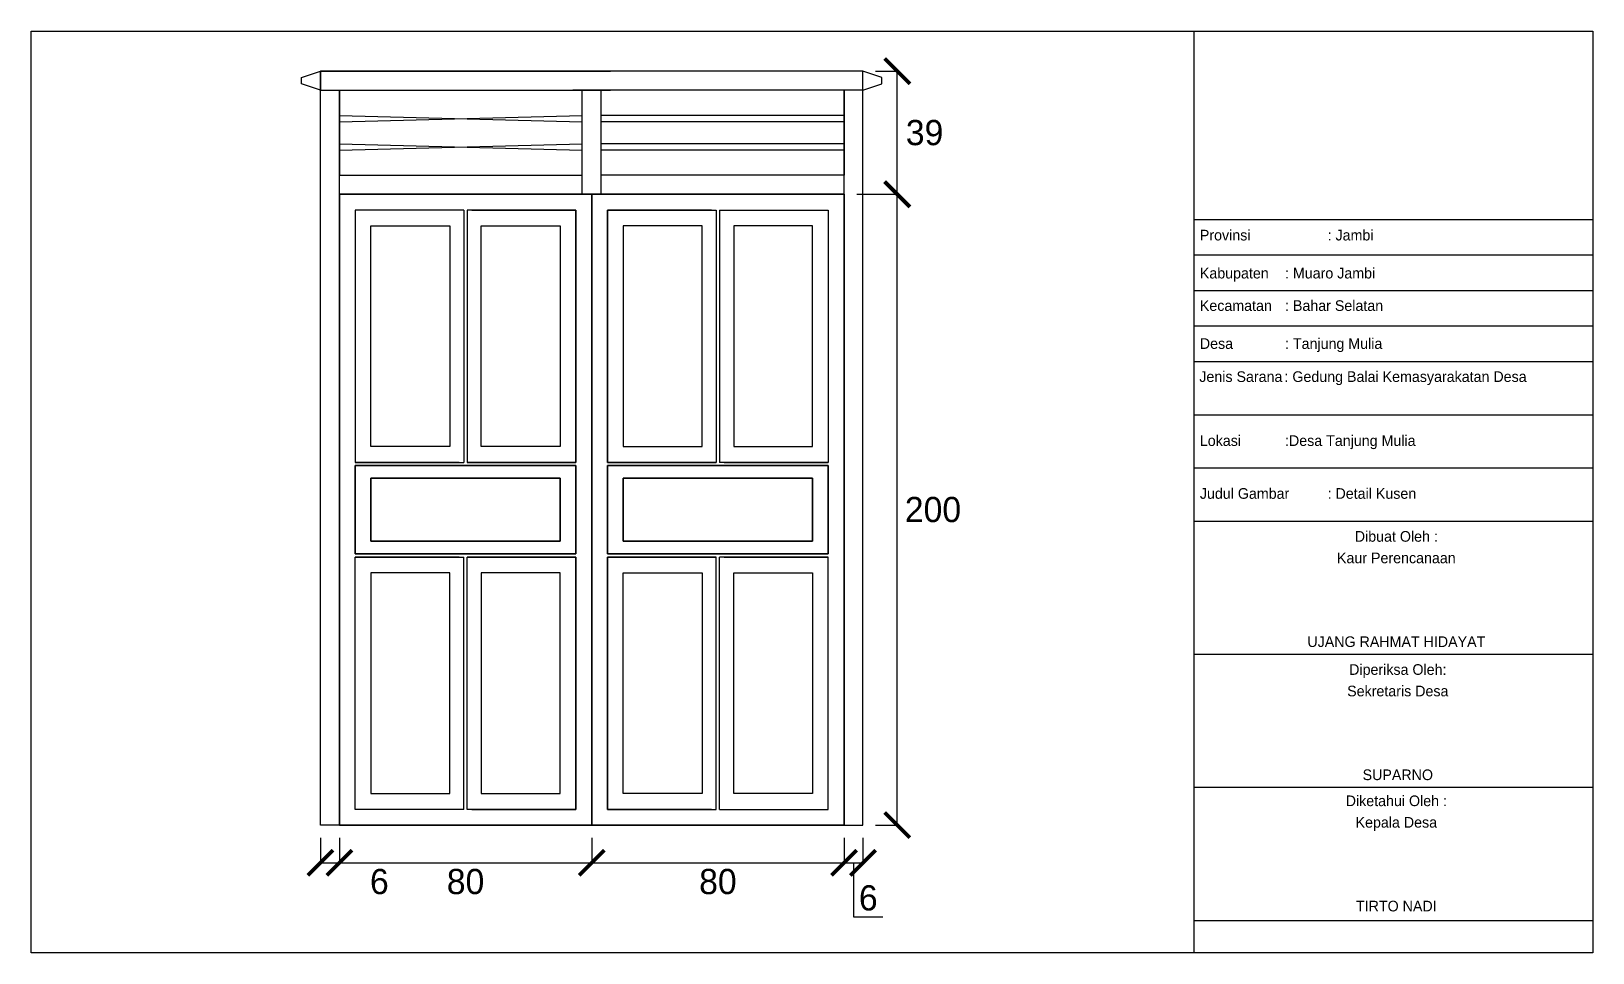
# Model space of a CAD drawing. Header units: inches. Extents: x -108 to 13185, y -10150 to 372.
# Drawn here: x 4080.7 to 4575.7, y -9522.7 to -9230.6 of the extents above; entities that cross this region are included whole.
import ezdxf

# ---------------------------------------------------------------- set-up
doc = ezdxf.new("R2010")
doc.units = ezdxf.units.IN
doc.header["$MEASUREMENT"] = 0
doc.header["$PDMODE"] = 3
doc.dimstyles.new('Kusen', dxfattribs={"dimtxt": 8, "dimasz": 8, "dimexe": 0.18, "dimexo": 4, "dimgap": 2, "dimtad": 2, "dimtih": 1, "dimtoh": 1, "dimdec": 0, "dimzin": 0, "dimdsep": 46, "dimtxsty": 'Standard', "dimblk": 'ARCHTICK', "dimcen": 0.09, "dimadec": 0, "dimazin": 0, "dimtfac": 1, "dimtdec": 0, "dimtofl": 0, "dimtmove": 0, "dimatfit": 3, "dimfxl": 1, "dimtolj": 1, "dimtzin": 0, "dimarcsym": 0})

# ---------------------------------------------------------------- blocks, each defined once
blk = doc.blocks.new('_ArchTick')
at = {"color": 0, "linetype": 'ByBlock', "const_width": 0.15}
blk.add_lwpolyline([(-0.5, -0.5), (0.5, 0.5)], dxfattribs=at)
blk = doc.blocks.new('*D37')
at = {"color": 0, "lineweight": -2}
for p, q in [((4172.37, -9486.27), (4172.37, -9494.38)), ((4178.37, -9486.27), (4178.37, -9494.38)), ((4172.37, -9494.2), (4178.37, -9494.2)), ((4178.37, -9494.2), (4195.71, -9494.2))]:
    blk.add_line(p, q, dxfattribs=at)
at = {"layer": 'Defpoints', "color": 0}
for p in [(4172.37, -9482.27), (4178.37, -9482.27), (4178.37, -9494.2)]:
    blk.add_point(p, dxfattribs=at)
at = {"color": 0, "lineweight": -2, "xscale": 8, "yscale": 8, "zscale": 8, "rotation": 180}
blk.add_blockref('_ArchTick', (4172.37, -9494.2), dxfattribs=at)
at = {"color": 0, "lineweight": -2, "xscale": 8, "yscale": 8, "zscale": 8}
blk.add_blockref('_ArchTick', (4178.37, -9494.2), dxfattribs=at)
at = {"color": 0, "insert": (4191.04, -9500.2), "char_height": 8, "attachment_point": 5}
blk.add_mtext('\\A1;6', dxfattribs=at)
blk = doc.blocks.new('*D38')
at = {"color": 0, "lineweight": -2}
for p, q in [((4178.37, -9486.27), (4178.37, -9494.38)), ((4258.37, -9486.27), (4258.37, -9494.38)), ((4178.37, -9494.2), (4258.37, -9494.2))]:
    blk.add_line(p, q, dxfattribs=at)
at = {"layer": 'Defpoints', "color": 0}
for p in [(4178.37, -9482.27), (4258.37, -9482.27), (4258.37, -9494.2)]:
    blk.add_point(p, dxfattribs=at)
at = {"color": 0, "lineweight": -2, "xscale": 8, "yscale": 8, "zscale": 8, "rotation": 180}
blk.add_blockref('_ArchTick', (4178.37, -9494.2), dxfattribs=at)
at = {"color": 0, "lineweight": -2, "xscale": 8, "yscale": 8, "zscale": 8}
blk.add_blockref('_ArchTick', (4258.37, -9494.2), dxfattribs=at)
at = {"color": 0, "insert": (4218.37, -9500.2), "char_height": 8, "attachment_point": 5}
blk.add_mtext('\\A1;80', dxfattribs=at)
blk = doc.blocks.new('*D39')
at = {"color": 0, "lineweight": -2}
for p, q in [((4258.37, -9486.27), (4258.37, -9494.38)), ((4338.37, -9486.27), (4338.37, -9494.38)), ((4258.37, -9494.2), (4338.37, -9494.2))]:
    blk.add_line(p, q, dxfattribs=at)
at = {"layer": 'Defpoints', "color": 0}
for p in [(4258.37, -9482.27), (4338.37, -9482.27), (4338.37, -9494.2)]:
    blk.add_point(p, dxfattribs=at)
at = {"color": 0, "lineweight": -2, "xscale": 8, "yscale": 8, "zscale": 8, "rotation": 180}
blk.add_blockref('_ArchTick', (4258.37, -9494.2), dxfattribs=at)
at = {"color": 0, "lineweight": -2, "xscale": 8, "yscale": 8, "zscale": 8}
blk.add_blockref('_ArchTick', (4338.37, -9494.2), dxfattribs=at)
at = {"color": 0, "insert": (4298.37, -9500.2), "char_height": 8, "attachment_point": 5}
blk.add_mtext('\\A1;80', dxfattribs=at)
blk = doc.blocks.new('*D40')
at = {"color": 0, "lineweight": -2}
for p, q in [((4338.37, -9486.27), (4338.37, -9494.38)), ((4344.37, -9486.27), (4344.37, -9494.38)), ((4338.37, -9494.2), (4344.37, -9494.2)), ((4341.37, -9494.2), (4341.37, -9511.38)), ((4341.37, -9511.38), (4350.71, -9511.38))]:
    blk.add_line(p, q, dxfattribs=at)
at = {"layer": 'Defpoints', "color": 0}
for p in [(4338.37, -9482.27), (4344.37, -9482.27), (4344.37, -9494.2)]:
    blk.add_point(p, dxfattribs=at)
at = {"color": 0, "lineweight": -2, "xscale": 8, "yscale": 8, "zscale": 8, "rotation": 180}
blk.add_blockref('_ArchTick', (4338.37, -9494.2), dxfattribs=at)
at = {"color": 0, "lineweight": -2, "xscale": 8, "yscale": 8, "zscale": 8}
blk.add_blockref('_ArchTick', (4344.37, -9494.2), dxfattribs=at)
at = {"color": 0, "insert": (4346.04, -9505.38), "char_height": 8, "attachment_point": 5}
blk.add_mtext('\\A1;6', dxfattribs=at)
blk = doc.blocks.new('*D41')
at = {"color": 0, "lineweight": -2}
for p, q in [((4342.37, -9282.27), (4355.41, -9282.27)), ((4355.23, -9482.27), (4355.23, -9282.27)), ((4348.37, -9482.27), (4355.41, -9482.27))]:
    blk.add_line(p, q, dxfattribs=at)
at = {"layer": 'Defpoints', "color": 0}
for p in [(4338.37, -9282.27), (4355.23, -9282.27), (4344.37, -9482.27)]:
    blk.add_point(p, dxfattribs=at)
at = {"color": 0, "lineweight": -2, "xscale": 8, "yscale": 8, "zscale": 8}
for p, rotation in [((4355.23, -9282.27), 90), ((4355.23, -9482.27), 270)]:
    blk.add_blockref('_ArchTick', p, dxfattribs=dict(at, rotation=rotation))
at = {"color": 0, "insert": (4366.56, -9382.27), "char_height": 8, "attachment_point": 5}
blk.add_mtext('\\A1;200', dxfattribs=at)
blk = doc.blocks.new('*D42')
at = {"color": 0, "lineweight": -2}
for p, q in [((4348.37, -9243.27), (4355.41, -9243.27)), ((4355.23, -9282.27), (4355.23, -9243.27)), ((4342.37, -9282.27), (4355.41, -9282.27))]:
    blk.add_line(p, q, dxfattribs=at)
at = {"layer": 'Defpoints', "color": 0}
for p in [(4344.37, -9243.27), (4355.23, -9243.27), (4338.37, -9282.27)]:
    blk.add_point(p, dxfattribs=at)
at = {"color": 0, "lineweight": -2, "xscale": 8, "yscale": 8, "zscale": 8}
for p, rotation in [((4355.23, -9243.27), 90), ((4355.23, -9282.27), 270)]:
    blk.add_blockref('_ArchTick', p, dxfattribs=dict(at, rotation=rotation))
at = {"color": 0, "insert": (4363.9, -9262.77), "char_height": 8, "attachment_point": 5}
blk.add_mtext('\\A1;39', dxfattribs=at)

msp = doc.modelspace()

# ---------------------------------------------------------------- linework, layer by layer
for p, q in [((4080.67, -9230.59), (4575.74, -9230.59)), ((4080.67, -9522.73), (4080.67, -9230.59)), ((4449.21, -9230.59), (4449.21, -9522.73)), ((4575.74, -9230.59), (4575.74, -9522.73)), ((4166.37, -9245.27), (4172.37, -9243.27)), ((4166.37, -9247.27), (4166.37, -9245.27)), ((4172.37, -9249.27), (4166.37, -9247.27)), ((4344.37, -9243.27), (4172.37, -9243.27)), ((4172.37, -9482.27), (4172.37, -9243.27)), ((4172.37, -9243.27), (4264.37, -9243.27)), ((4172.37, -9243.27), (4172.37, -9249.27)), ((4344.37, -9482.27), (4344.37, -9243.27)), ((4350.37, -9245.27), (4344.37, -9243.27)), ((4344.37, -9249.27), (4350.37, -9247.27)), ((4350.37, -9247.27), (4350.37, -9245.27)), ((4172.37, -9249.27), (4264.37, -9249.27)), ((4178.37, -9282.27), (4178.37, -9249.27)), ((4178.37, -9249.27), (4178.37, -9276.27)), ((4344.37, -9249.27), (4252.37, -9249.27)), ((4255.37, -9282.27), (4255.37, -9249.27)), ((4261.37, -9282.27), (4261.37, -9249.27)), ((4338.37, -9282.27), (4338.37, -9249.27)), ((4338.37, -9249.27), (4338.37, -9276.27)), ((4178.37, -9257.27), (4255.37, -9259.27)), ((4178.37, -9259.27), (4255.37, -9257.27)), ((4338.37, -9257.27), (4261.37, -9257.27)), ((4338.37, -9259.27), (4261.37, -9259.27)), ((4178.37, -9266.27), (4255.37, -9268.27)), ((4178.37, -9268.27), (4255.37, -9266.27)), ((4338.37, -9266.27), (4261.37, -9266.27)), ((4338.37, -9268.27), (4261.37, -9268.27)), ((4178.37, -9276.27), (4255.37, -9276.27)), ((4338.37, -9276.27), (4261.37, -9276.27)), ((4178.37, -9282.27), (4178.37, -9482.27)), ((4178.37, -9482.27), (4178.37, -9282.27)), ((4178.37, -9482.27), (4178.37, -9282.27)), ((4178.37, -9282.27), (4178.37, -9482.27)), ((4178.37, -9482.27), (4178.37, -9282.27)), ((4178.37, -9282.27), (4258.37, -9282.27)), ((4258.37, -9282.27), (4252.37, -9282.27)), ((4258.37, -9482.27), (4258.37, -9282.27)), ((4258.37, -9282.27), (4338.37, -9282.27)), ((4338.37, -9282.27), (4258.37, -9282.27)), ((4258.37, -9282.27), (4258.37, -9482.27)), ((4258.37, -9282.27), (4258.37, -9482.27)), ((4258.37, -9482.27), (4258.37, -9282.27)), ((4338.37, -9282.27), (4258.37, -9282.27)), ((4258.37, -9282.27), (4258.37, -9482.27)), ((4258.37, -9482.27), (4258.37, -9282.27)), ((4258.37, -9282.27), (4258.37, -9482.27)), ((4258.37, -9282.27), (4258.37, -9482.27)), ((4258.37, -9482.27), (4258.37, -9282.27)), ((4258.37, -9282.27), (4258.37, -9482.27)), ((4338.37, -9282.27), (4338.37, -9482.27)), ((4338.37, -9482.27), (4338.37, -9282.27)), ((4338.37, -9482.27), (4338.37, -9282.27)), ((4338.37, -9282.27), (4338.37, -9482.27)), ((4338.37, -9482.27), (4338.37, -9282.27)), ((4217.87, -9287.27), (4183.37, -9287.27)), ((4183.37, -9287.27), (4183.37, -9367.27)), ((4217.87, -9287.27), (4217.87, -9367.27)), ((4253.37, -9287.27), (4218.87, -9287.27)), ((4218.87, -9287.27), (4218.87, -9367.27)), ((4220.37, -9287.27), (4253.37, -9287.27)), ((4253.37, -9287.27), (4253.37, -9367.27)), ((4253.37, -9367.27), (4253.37, -9287.27)), ((4296.37, -9287.27), (4263.37, -9287.27)), ((4263.37, -9287.27), (4263.37, -9367.27)), ((4263.37, -9367.27), (4263.37, -9287.27)), ((4263.37, -9287.27), (4297.87, -9287.27)), ((4297.87, -9287.27), (4297.87, -9367.27)), ((4298.87, -9287.27), (4333.37, -9287.27)), ((4298.87, -9287.27), (4298.87, -9367.27)), ((4333.37, -9287.27), (4333.37, -9367.27)), ((4449.21, -9290.27), (4575.74, -9290.27)), ((4449.21, -9301.52), (4575.74, -9301.52)), ((4449.21, -9312.77), (4575.74, -9312.77)), ((4449.21, -9324.02), (4575.74, -9324.02)), ((4449.21, -9335.27), (4575.74, -9335.27)), ((4449.21, -9352.15), (4575.74, -9352.15)), ((4183.37, -9367.27), (4217.87, -9367.27)), ((4183.37, -9367.27), (4216.37, -9367.27)), ((4216.37, -9367.27), (4183.37, -9367.27)), ((4253.37, -9368.27), (4183.37, -9368.27)), ((4183.37, -9368.27), (4183.37, -9396.27)), ((4183.37, -9368.27), (4253.37, -9368.27)), ((4183.37, -9396.27), (4183.37, -9368.27)), ((4218.87, -9367.27), (4253.37, -9367.27)), ((4253.37, -9367.27), (4218.87, -9367.27)), ((4220.37, -9367.27), (4253.37, -9367.27)), ((4253.37, -9367.27), (4220.37, -9367.27)), ((4253.37, -9396.27), (4253.37, -9368.27)), ((4253.37, -9368.27), (4253.37, -9396.27)), ((4297.87, -9367.27), (4263.37, -9367.27)), ((4263.37, -9367.27), (4297.87, -9367.27)), ((4296.37, -9367.27), (4263.37, -9367.27)), ((4263.37, -9367.27), (4296.37, -9367.27)), ((4263.37, -9396.27), (4263.37, -9368.27)), ((4263.37, -9368.27), (4333.37, -9368.27)), ((4333.37, -9368.27), (4263.37, -9368.27)), ((4263.37, -9368.27), (4263.37, -9396.27)), ((4333.37, -9367.27), (4298.87, -9367.27)), ((4333.37, -9367.27), (4300.37, -9367.27)), ((4300.37, -9367.27), (4333.37, -9367.27)), ((4333.37, -9368.27), (4333.37, -9396.27)), ((4333.37, -9396.27), (4333.37, -9368.27)), ((4449.21, -9369.02), (4575.74, -9369.02)), ((4449.21, -9385.9), (4575.74, -9385.9)), ((4183.37, -9396.27), (4253.37, -9396.27)), ((4253.37, -9396.27), (4183.37, -9396.27)), ((4333.37, -9396.27), (4263.37, -9396.27)), ((4263.37, -9396.27), (4333.37, -9396.27)), ((4183.37, -9397.27), (4217.87, -9397.27)), ((4183.37, -9477.27), (4183.37, -9397.27)), ((4183.37, -9397.27), (4216.37, -9397.27)), ((4216.37, -9397.27), (4183.37, -9397.27)), ((4217.87, -9477.27), (4217.87, -9397.27)), ((4218.87, -9397.27), (4253.37, -9397.27)), ((4253.37, -9397.27), (4218.87, -9397.27)), ((4218.87, -9477.27), (4218.87, -9397.27)), ((4220.37, -9397.27), (4253.37, -9397.27)), ((4253.37, -9397.27), (4220.37, -9397.27)), ((4253.37, -9477.27), (4253.37, -9397.27)), ((4253.37, -9397.27), (4253.37, -9477.27)), ((4297.87, -9397.27), (4263.37, -9397.27)), ((4263.37, -9477.27), (4263.37, -9397.27)), ((4263.37, -9397.27), (4297.87, -9397.27)), ((4263.37, -9397.27), (4263.37, -9477.27)), ((4296.37, -9397.27), (4263.37, -9397.27)), ((4263.37, -9397.27), (4296.37, -9397.27)), ((4297.87, -9477.27), (4297.87, -9397.27)), ((4333.37, -9397.27), (4298.87, -9397.27)), ((4298.87, -9477.27), (4298.87, -9397.27)), ((4333.37, -9397.27), (4300.37, -9397.27)), ((4300.37, -9397.27), (4333.37, -9397.27)), ((4333.37, -9477.27), (4333.37, -9397.27)), ((4449.21, -9428.08), (4575.74, -9428.08)), ((4449.21, -9470.27), (4575.74, -9470.27)), ((4217.87, -9477.27), (4183.37, -9477.27)), ((4253.37, -9477.27), (4218.87, -9477.27)), ((4220.37, -9477.27), (4253.37, -9477.27)), ((4296.37, -9477.27), (4263.37, -9477.27)), ((4263.37, -9477.27), (4297.87, -9477.27)), ((4298.87, -9477.27), (4333.37, -9477.27)), ((4258.37, -9482.27), (4172.37, -9482.27)), ((4178.37, -9482.27), (4258.37, -9482.27)), ((4258.37, -9482.27), (4178.37, -9482.27)), ((4258.37, -9482.27), (4178.37, -9482.27)), ((4178.37, -9482.27), (4258.37, -9482.27)), ((4338.37, -9482.27), (4258.37, -9482.27)), ((4258.37, -9482.27), (4338.37, -9482.27)), ((4258.37, -9482.27), (4338.37, -9482.27)), ((4338.37, -9482.27), (4258.37, -9482.27)), ((4258.37, -9482.27), (4344.37, -9482.27)), ((4449.21, -9512.46), (4575.74, -9512.46)), ((4575.74, -9522.73), (4080.67, -9522.73))]:
    msp.add_line(p, q)
for points in [[(4178.37, -9282.27), (4258.37, -9282.27), (4258.37, -9482.27), (4178.37, -9482.27)], [(4178.37, -9482.27), (4258.37, -9482.27), (4258.37, -9282.27), (4178.37, -9282.27)], [(4178.37, -9482.27), (4258.37, -9482.27), (4258.37, -9282.27), (4178.37, -9282.27)], [(4338.37, -9282.27), (4258.37, -9282.27), (4258.37, -9482.27), (4338.37, -9482.27)], [(4338.37, -9482.27), (4258.37, -9482.27), (4258.37, -9282.27), (4338.37, -9282.27)], [(4338.37, -9482.27), (4258.37, -9482.27), (4258.37, -9282.27), (4338.37, -9282.27)]]:
    msp.add_lwpolyline(points)
for points in [[(4188.37, -9292.27), (4213.37, -9292.27), (4213.37, -9362.27), (4188.37, -9362.27)], [(4223.37, -9292.27), (4248.37, -9292.27), (4248.37, -9362.27), (4223.37, -9362.27)], [(4293.37, -9292.27), (4268.37, -9292.27), (4268.37, -9362.27), (4293.37, -9362.27)], [(4328.37, -9292.27), (4303.37, -9292.27), (4303.37, -9362.27), (4328.37, -9362.27)], [(4188.37, -9372.27), (4248.37, -9372.27), (4248.37, -9392.27), (4188.37, -9392.27)], [(4188.37, -9392.27), (4248.37, -9392.27), (4248.37, -9372.27), (4188.37, -9372.27)], [(4188.37, -9392.27), (4248.37, -9392.27), (4248.37, -9372.27), (4188.37, -9372.27)], [(4188.37, -9372.27), (4248.37, -9372.27), (4248.37, -9392.27), (4188.37, -9392.27)], [(4328.37, -9372.27), (4268.37, -9372.27), (4268.37, -9392.27), (4328.37, -9392.27)], [(4328.37, -9392.27), (4268.37, -9392.27), (4268.37, -9372.27), (4328.37, -9372.27)], [(4328.37, -9392.27), (4268.37, -9392.27), (4268.37, -9372.27), (4328.37, -9372.27)], [(4328.37, -9372.27), (4268.37, -9372.27), (4268.37, -9392.27), (4328.37, -9392.27)], [(4188.37, -9472.27), (4213.37, -9472.27), (4213.37, -9402.27), (4188.37, -9402.27)], [(4223.37, -9472.27), (4248.37, -9472.27), (4248.37, -9402.27), (4223.37, -9402.27)], [(4293.37, -9472.27), (4268.37, -9472.27), (4268.37, -9402.27), (4293.37, -9402.27)], [(4328.37, -9472.27), (4303.37, -9472.27), (4303.37, -9402.27), (4328.37, -9402.27)]]:
    msp.add_lwpolyline(points, close=True)

# ---------------------------------------------------------------- texts
at = {"char_height": 3.375, "width": 124.5645}
for s, insert, attachment_point in [('Provinsi^I^I: Jambi', (4451.17, -9293.54), 1), ('Kabupaten^I: Muaro Jambi', (4451.17, -9305.59), 1), ('Kecamatan^I: Bahar Selatan', (4451.17, -9315.88), 1), ('Desa^I^I: Tanjung Mulia', (4451.17, -9327.92), 1), ('Jenis Sarana^I: Gedung Balai Kemasyarakatan Desa', (4451, -9338.4), 1), ('Lokasi^I^I:Desa Tanjung Mulia', (4451.17, -9358.69), 1), ('Judul Gambar^I: Detail Kusen ', (4451.17, -9375.44), 1), ('Dibuat Oleh^I: ', (4513.46, -9389.05), 2), ('Kaur Perencanaan^I', (4513.46, -9395.87), 2), ('UJANG RAHMAT HIDAYAT ', (4513.46, -9422.42), 2), ('Diperiksa Oleh: ', (4513.93, -9431.25), 2), ('Sekretaris Desa ', (4513.93, -9438.07), 2), ('SUPARNO', (4513.93, -9464.62), 2), ('Diketahui Oleh^I: ', (4513.46, -9472.87), 2), ('Kepala Desa^I', (4513.46, -9479.69), 2), ('TIRTO NADI', (4513.46, -9506.24), 2)]:
    msp.add_mtext(s, dxfattribs=dict(at, insert=insert, attachment_point=attachment_point))

# ---------------------------------------------------------------- dimensions: what is measured, and where the dimension line sits
dim = msp.add_linear_dim(base=(4355.23, -9243.27), p1=(4338.37, -9282.27), p2=(4344.37, -9243.27), angle=90, dimstyle='Kusen', override={"dimtmove": 1})
dim.commit()
dim.dimension.update_dxf_attribs({"geometry": '*D42', "text_midpoint": (4363.9, -9262.77)})
dim = msp.add_linear_dim(base=(4355.23, -9282.27), p1=(4344.37, -9482.27), p2=(4338.37, -9282.27), angle=90, dimstyle='Kusen')
dim.commit()
dim.dimension.update_dxf_attribs({"geometry": '*D41', "text_midpoint": (4366.56, -9382.27)})
dim = msp.add_linear_dim(base=(4178.37, -9494.2), p1=(4172.37, -9482.27), p2=(4178.37, -9482.27), dimstyle='Kusen')
dim.commit()
dim.dimension.update_dxf_attribs({"geometry": '*D37', "text_midpoint": (4191.04, -9500.2)})
for base, p1, p2, picture, middle in [((4258.37, -9494.2), (4178.37, -9482.27), (4258.37, -9482.27), '*D38', (4218.37, -9500.2)), ((4338.37, -9494.2), (4258.37, -9482.27), (4338.37, -9482.27), '*D39', (4298.37, -9500.2)), ((4344.37, -9494.2), (4338.37, -9482.27), (4344.37, -9482.27), '*D40', (4343.37, -9505.38))]:
    dim = msp.add_linear_dim(base=base, p1=p1, p2=p2, dimstyle='Kusen', override={"dimtmove": 1})
    dim.commit()
    dim.dimension.update_dxf_attribs({"geometry": picture, "text_midpoint": middle})

doc.saveas('drawing.dxf')
